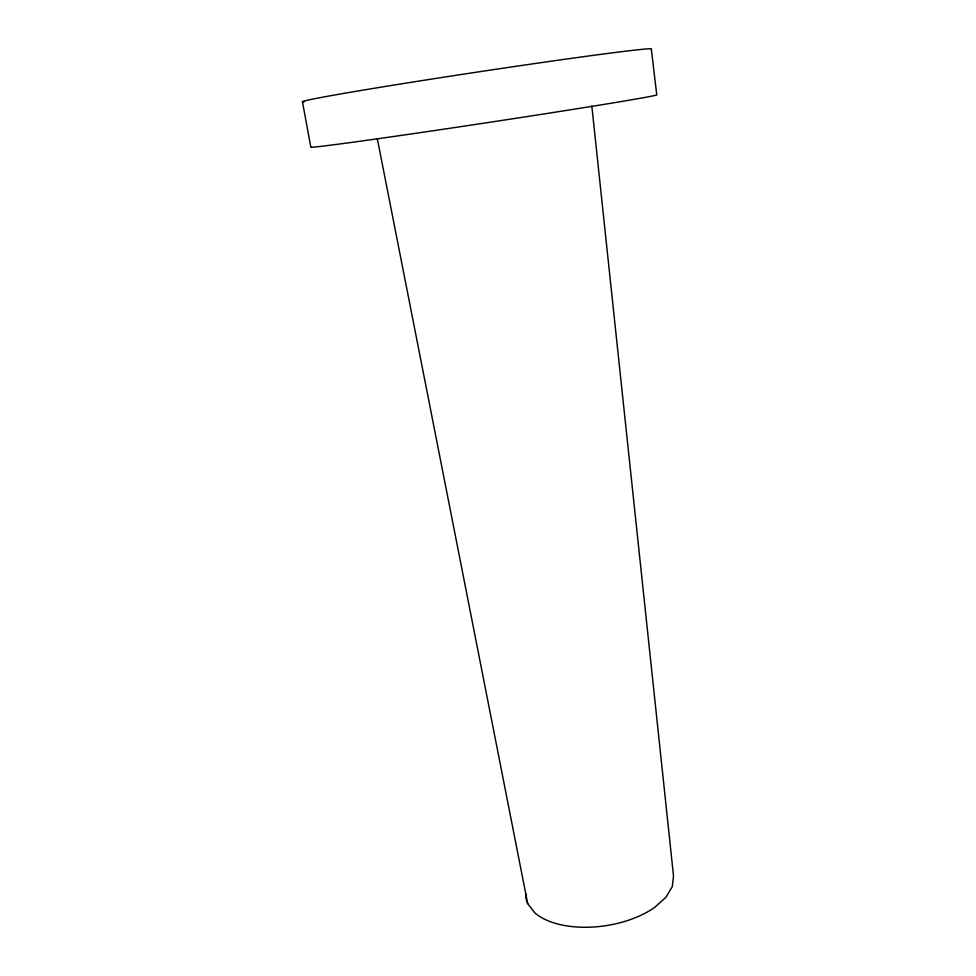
<?xml version="1.0" encoding="UTF-8"?>
<svg xmlns="http://www.w3.org/2000/svg" width="976" height="976" viewBox="0 0 976 976"><rect width="100%" height="100%" fill="white"/><g stroke="black" fill="none" stroke-linecap="round" stroke-linejoin="round"><path stroke-width="1.46" d="M377.309 138.653L527.699 903.63L534.689 912.719A74.591 39.443 -8.6 0 0 654.701 907.363L665.925 897.298L672.293 886.574L673.525 875.997L591.834 106.018M302.475 101.87L310.819 147.071A175.155 2.172 -8.6 0 0 475.702 124.403A175.155 2.172 -8.6 0 0 656.763 94.965L651.297 48.8A176.656 3.221 -8.6 0 0 458.854 74.871A176.656 3.221 -8.6 0 0 304.109 101.968M527.699 903.63A74.591 39.443 -8.6 0 1 525.759 893.491"/></g></svg>
